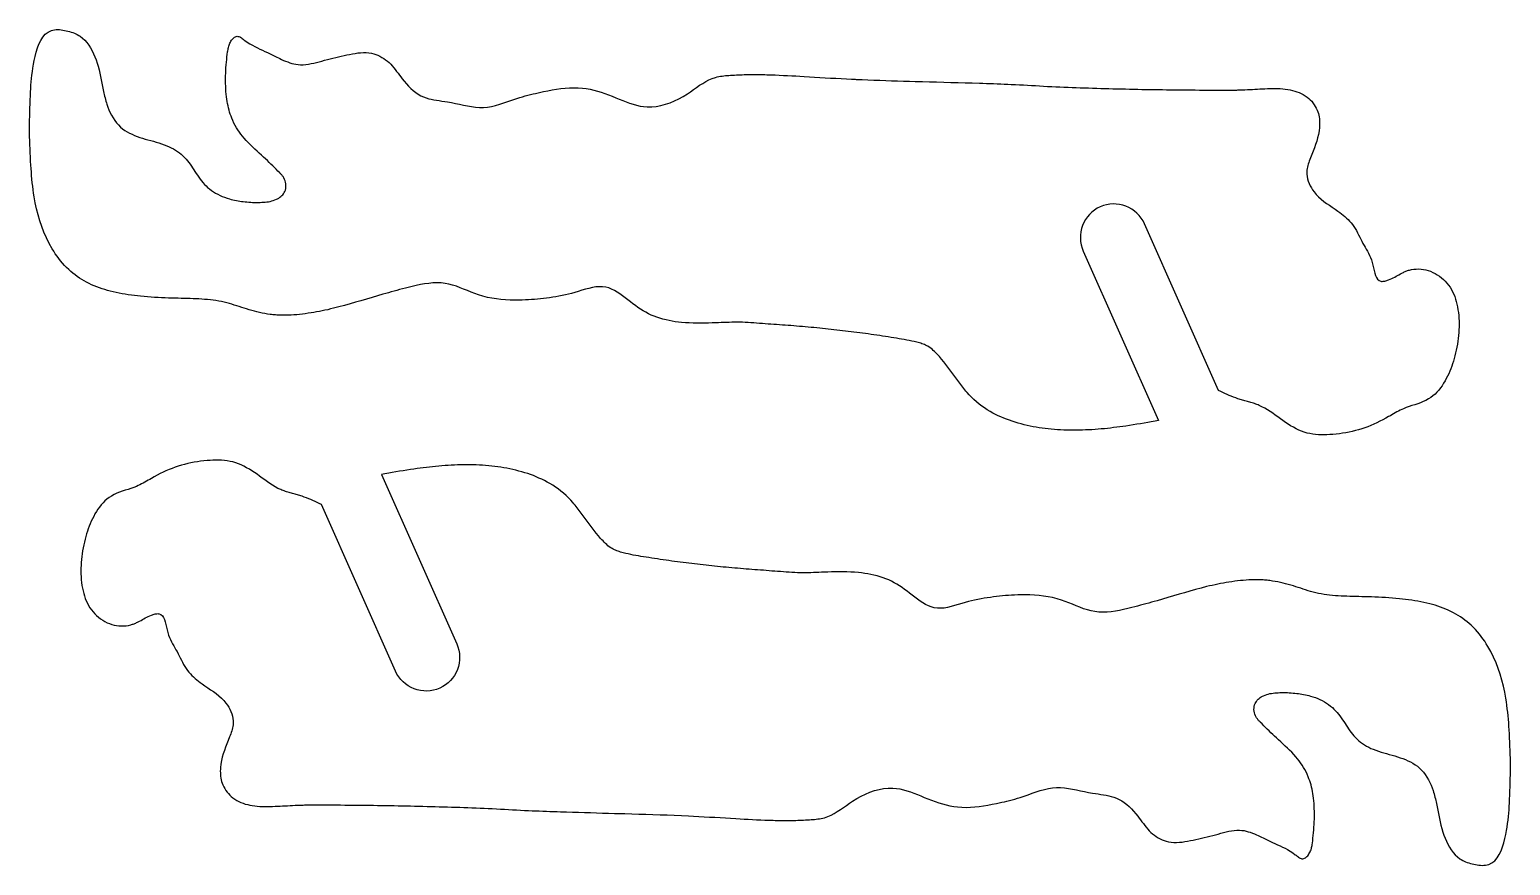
# Model space of a CAD drawing. Extents: x 0 to 940, y 0 to 559.
# Drawn here: x 782.4 to 914.9, y 390 to 464.7 of the extents above; entities that cross this region are included whole.
import ezdxf

# ---------------------------------------------------------------- set-up
doc = ezdxf.new("R2010")
doc.units = 0
doc.layers.add('CK_LEVEL_1', color=1, linetype='CONTINUOUS')

msp = doc.modelspace()

# ---------------------------------------------------------------- linework, layer by layer
at = {"layer": 'CK_LEVEL_1'}
for points in [[(856.87, 460.26), (857.4, 460.24), (857.93, 460.22), (858.46, 460.2), (858.99, 460.18), (859.52, 460.16), (860.05, 460.15), (860.58, 460.13), (861.11, 460.11), (861.64, 460.1), (862.28, 460.08), (862.91, 460.07), (863.55, 460.05), (864.19, 460.03), (864.83, 460.01), (865.46, 460), (866.1, 459.98), (866.74, 459.96), (867.38, 459.94), (867.69, 459.93), (868.01, 459.92), (868.33, 459.91), (868.65, 459.9), (868.96, 459.88), (869.28, 459.87), (869.6, 459.86), (869.92, 459.85), (870.23, 459.83), (870.6, 459.81), (870.96, 459.79), (871.32, 459.78), (871.68, 459.76), (872.04, 459.74), (872.4, 459.72), (872.76, 459.7), (873.12, 459.68), (873.48, 459.66), (873.85, 459.64), (874.21, 459.63), (874.58, 459.61), (874.94, 459.6), (875.31, 459.58), (875.67, 459.57), (876.04, 459.56), (876.4, 459.54), (876.77, 459.53), (877.13, 459.52), (877.5, 459.51), (877.87, 459.5), (878.23, 459.48), (878.6, 459.47), (878.97, 459.46), (879.33, 459.45), (879.7, 459.44), (880.07, 459.44), (880.44, 459.43), (880.8, 459.42), (881.17, 459.41), (881.54, 459.4), (881.91, 459.39), (882.28, 459.39), (882.64, 459.38), (883.01, 459.38), (883.38, 459.37), (883.75, 459.37), (884.12, 459.36), (884.48, 459.36), (884.85, 459.35), (885.22, 459.35), (885.59, 459.35), (885.96, 459.34), (886.33, 459.34), (886.69, 459.34), (887.06, 459.33), (887.43, 459.33), (887.79, 459.32), (888.16, 459.32), (888.53, 459.32), (888.89, 459.32), (889.26, 459.32), (889.63, 459.32), (890, 459.32), (890.1, 459.33), (890.2, 459.33), (890.3, 459.33), (890.41, 459.33), (890.51, 459.34), (890.61, 459.34), (890.71, 459.34), (890.82, 459.35), (890.92, 459.35), (891.14, 459.36), (891.37, 459.37), (891.59, 459.38), (891.81, 459.39), (892.03, 459.41), (892.26, 459.42), (892.48, 459.43), (892.7, 459.44), (892.92, 459.45), (893.15, 459.46), (893.38, 459.47), (893.61, 459.47), (893.83, 459.47), (894.06, 459.47), (894.29, 459.46), (894.52, 459.44), (894.74, 459.42), (894.97, 459.38), (895.18, 459.34), (895.38, 459.3), (895.59, 459.24), (895.79, 459.18), (895.98, 459.1), (896.18, 459.02), (896.36, 458.92), (896.54, 458.81), (896.71, 458.69), (896.85, 458.57), (896.98, 458.45), (897.11, 458.32), (897.22, 458.17), (897.33, 458.02), (897.43, 457.87), (897.52, 457.71), (897.59, 457.54), (897.66, 457.37), (897.71, 457.22), (897.74, 457.07), (897.78, 456.92), (897.8, 456.76), (897.81, 456.61), (897.82, 456.45), (897.82, 456.29), (897.82, 456.14), (897.81, 455.98), (897.77, 455.67), (897.72, 455.36), (897.64, 455.05), (897.56, 454.75), (897.46, 454.45), (897.35, 454.15), (897.23, 453.85), (897.12, 453.55), (897, 453.25), (896.95, 453.11), (896.9, 452.98), (896.85, 452.84), (896.81, 452.71), (896.77, 452.57), (896.73, 452.44), (896.71, 452.3), (896.69, 452.16), (896.68, 452.02), (896.68, 451.81), (896.7, 451.6), (896.74, 451.39), (896.8, 451.18), (896.88, 450.97), (896.97, 450.77), (897.08, 450.58), (897.19, 450.39), (897.32, 450.22), (897.52, 449.98), (897.73, 449.76), (897.96, 449.56), (898.2, 449.37), (898.45, 449.19), (898.7, 449.02), (898.95, 448.85), (899.21, 448.67), (899.46, 448.5), (899.62, 448.38), (899.78, 448.26), (899.94, 448.14), (900.09, 448.01), (900.24, 447.87), (900.38, 447.74), (900.51, 447.59), (900.64, 447.45), (900.76, 447.29), (900.89, 447.12), (901, 446.93), (901.11, 446.75), (901.21, 446.56), (901.31, 446.37), (901.41, 446.18), (901.51, 445.98), (901.6, 445.8), (901.7, 445.61), (901.8, 445.43), (901.9, 445.26), (902, 445.08), (902.1, 444.91), (902.2, 444.72), (902.29, 444.54), (902.38, 444.34), (902.46, 444.13), (902.53, 443.9), (902.59, 443.67), (902.64, 443.43), (902.7, 443.19), (902.76, 442.96), (902.83, 442.75), (902.91, 442.56), (903.01, 442.4), (903.14, 442.29), (903.3, 442.22), (903.36, 442.21), (903.43, 442.21), (903.51, 442.22), (903.59, 442.23), (903.66, 442.24), (903.75, 442.26), (903.83, 442.29), (903.91, 442.31), (903.98, 442.34), (904.13, 442.4), (904.27, 442.47), (904.41, 442.53), (904.54, 442.6), (904.67, 442.67), (904.79, 442.74), (904.92, 442.81), (905.05, 442.88), (905.18, 442.95), (905.25, 442.99), (905.32, 443.02), (905.39, 443.05), (905.47, 443.09), (905.54, 443.12), (905.62, 443.15), (905.69, 443.17), (905.77, 443.2), (905.85, 443.22), (906.05, 443.27), (906.26, 443.3), (906.47, 443.31), (906.68, 443.32), (906.9, 443.3), (907.11, 443.27), (907.32, 443.23), (907.53, 443.18), (907.73, 443.11), (907.94, 443.02), (908.15, 442.92), (908.35, 442.81), (908.54, 442.68), (908.73, 442.54), (908.9, 442.39), (909.06, 442.23), (909.22, 442.06), (909.36, 441.88), (909.49, 441.69), (909.61, 441.49), (909.72, 441.28), (909.82, 441.07), (909.91, 440.85), (909.98, 440.63), (910.05, 440.4), (910.11, 440.17), (910.16, 439.94), (910.2, 439.68), (910.24, 439.43), (910.27, 439.17), (910.29, 438.92), (910.3, 438.66), (910.31, 438.4), (910.3, 438.15), (910.29, 437.89), (910.28, 437.63), (910.25, 437.37), (910.23, 437.11), (910.19, 436.85), (910.15, 436.59), (910.1, 436.33), (910.05, 436.07), (909.99, 435.81), (909.93, 435.56), (909.86, 435.3), (909.79, 435.07), (909.72, 434.84), (909.64, 434.62), (909.56, 434.39), (909.47, 434.17), (909.38, 433.95), (909.27, 433.73), (909.16, 433.51), (909.05, 433.3), (908.92, 433.09), (908.78, 432.88), (908.64, 432.68), (908.48, 432.49), (908.32, 432.3), (908.15, 432.13), (907.96, 431.97), (907.77, 431.82), (907.57, 431.69), (907.34, 431.56), (907.1, 431.45), (906.85, 431.35), (906.6, 431.26), (906.34, 431.18), (906.08, 431.1), (905.83, 431.01), (905.57, 430.92), (905.32, 430.82), (905.17, 430.76), (905.02, 430.68), (904.87, 430.61), (904.73, 430.53), (904.58, 430.45), (904.44, 430.36), (904.29, 430.28), (904.15, 430.19), (904, 430.11), (903.74, 429.97), (903.48, 429.83), (903.22, 429.69), (902.95, 429.56), (902.68, 429.44), (902.41, 429.32), (902.14, 429.21), (901.86, 429.11), (901.59, 429.02), (901.31, 428.93), (901.02, 428.86), (900.74, 428.79), (900.46, 428.73), (900.17, 428.67), (899.88, 428.62), (899.59, 428.58), (899.29, 428.55), (899, 428.52), (898.74, 428.5), (898.48, 428.49), (898.23, 428.48), (897.97, 428.48), (897.71, 428.49), (897.46, 428.51), (897.21, 428.54), (896.96, 428.59), (896.71, 428.64), (896.45, 428.72), (896.2, 428.81), (895.95, 428.91), (895.71, 429.03), (895.47, 429.16), (895.23, 429.29), (895, 429.44), (894.77, 429.59), (894.54, 429.75), (894.31, 429.91), (894.08, 430.08), (893.85, 430.25), (893.62, 430.42), (893.39, 430.58), (893.15, 430.73), (892.91, 430.87), (892.66, 431), (892.41, 431.12), (892.31, 431.16), (892.21, 431.2), (892.1, 431.24), (892, 431.28), (891.89, 431.31), (891.78, 431.34), (891.68, 431.37), (891.57, 431.4), (891.46, 431.43), (891.36, 431.46), (891.25, 431.49), (891.14, 431.52), (891.03, 431.55), (890.93, 431.58), (890.82, 431.61), (890.71, 431.64), (890.61, 431.68), (890.5, 431.71), (890.31, 431.78), (890.11, 431.85), (889.92, 431.93), (889.73, 432.01), (889.54, 432.1), (889.35, 432.18), (889.16, 432.27), (888.97, 432.36), (888.78, 432.45), (882.15, 447.36, 0.414214), (878.19, 448.88, 0.414214), (876.67, 444.92), (883.41, 429.76), (883.09, 429.7), (882.76, 429.65), (882.44, 429.59), (882.12, 429.53), (881.79, 429.48), (881.47, 429.43), (881.14, 429.37), (880.82, 429.32), (880.49, 429.27), (880.22, 429.24), (879.94, 429.2), (879.67, 429.16), (879.39, 429.13), (879.11, 429.09), (878.83, 429.06), (878.56, 429.03), (878.28, 429.01), (878, 428.99), (877.72, 428.96), (877.44, 428.94), (877.16, 428.93), (876.88, 428.92), (876.6, 428.9), (876.32, 428.9), (876.04, 428.89), (875.76, 428.89), (875.48, 428.89), (875.2, 428.9), (874.92, 428.91), (874.64, 428.92), (874.37, 428.93), (874.09, 428.95), (873.81, 428.98), (873.54, 429.01), (873.26, 429.04), (872.98, 429.07), (872.71, 429.12), (872.44, 429.16), (872.18, 429.21), (871.91, 429.26), (871.64, 429.32), (871.38, 429.39), (871.11, 429.46), (870.85, 429.53), (870.58, 429.61), (870.32, 429.69), (870.07, 429.78), (869.81, 429.87), (869.56, 429.97), (869.3, 430.08), (869.06, 430.19), (868.81, 430.31), (868.57, 430.43), (868.33, 430.57), (868.08, 430.72), (867.83, 430.89), (867.58, 431.06), (867.35, 431.24), (867.12, 431.44), (866.89, 431.63), (866.68, 431.84), (866.47, 432.06), (866.27, 432.28), (866.17, 432.39), (866.08, 432.51), (865.99, 432.62), (865.9, 432.74), (865.81, 432.86), (865.72, 432.98), (865.63, 433.1), (865.54, 433.22), (865.45, 433.34), (865.28, 433.58), (865.1, 433.83), (864.92, 434.07), (864.74, 434.31), (864.56, 434.55), (864.37, 434.78), (864.18, 435.02), (863.99, 435.25), (863.79, 435.48), (863.69, 435.6), (863.58, 435.71), (863.48, 435.82), (863.37, 435.93), (863.25, 436.04), (863.14, 436.14), (863.02, 436.23), (862.89, 436.32), (862.76, 436.4), (862.66, 436.45), (862.56, 436.5), (862.45, 436.55), (862.34, 436.59), (862.23, 436.63), (862.12, 436.67), (862, 436.7), (861.89, 436.73), (861.78, 436.76), (861.55, 436.82), (861.32, 436.87), (861.09, 436.92), (860.87, 436.96), (860.64, 437.01), (860.41, 437.05), (860.18, 437.08), (859.95, 437.12), (859.72, 437.16), (859.47, 437.2), (859.21, 437.24), (858.96, 437.28), (858.71, 437.32), (858.45, 437.36), (858.2, 437.4), (857.94, 437.43), (857.69, 437.47), (857.43, 437.51), (857.18, 437.54), (856.92, 437.58), (856.67, 437.61), (856.41, 437.64), (856.15, 437.68), (855.9, 437.71), (855.64, 437.74), (855.39, 437.77), (855.13, 437.8), (854.87, 437.83), (854.62, 437.86), (854.36, 437.89), (854.1, 437.91), (853.85, 437.94), (853.59, 437.97), (853.33, 437.99), (853.08, 438.02), (852.82, 438.04), (852.56, 438.07), (852.31, 438.09), (852.05, 438.12), (851.79, 438.14), (851.54, 438.16), (851.28, 438.18), (851.02, 438.21), (850.77, 438.23), (850.51, 438.25), (850.25, 438.27), (850, 438.28), (849.74, 438.3), (849.48, 438.32), (849.23, 438.34), (848.97, 438.36), (848.72, 438.37), (848.46, 438.39), (848.2, 438.41), (847.95, 438.43), (847.7, 438.45), (847.44, 438.47), (847.19, 438.49), (846.93, 438.51), (846.68, 438.52), (846.42, 438.54), (846.17, 438.55), (845.92, 438.55), (845.68, 438.55), (845.45, 438.55), (845.21, 438.55), (844.97, 438.54), (844.74, 438.54), (844.5, 438.53), (844.27, 438.52), (844.03, 438.51), (843.8, 438.5), (843.46, 438.49), (843.12, 438.48), (842.77, 438.47), (842.43, 438.47), (842.09, 438.47), (841.75, 438.47), (841.41, 438.49), (841.07, 438.51), (840.72, 438.54), (840.44, 438.57), (840.16, 438.6), (839.88, 438.65), (839.6, 438.7), (839.33, 438.76), (839.05, 438.83), (838.78, 438.91), (838.52, 439), (838.26, 439.09), (838.01, 439.2), (837.76, 439.32), (837.52, 439.45), (837.29, 439.58), (837.05, 439.73), (836.82, 439.88), (836.59, 440.04), (836.36, 440.2), (836.14, 440.37), (835.9, 440.55), (835.67, 440.74), (835.43, 440.92), (835.19, 441.09), (834.95, 441.25), (834.71, 441.4), (834.46, 441.52), (834.21, 441.62), (833.95, 441.69), (833.65, 441.73), (833.35, 441.73), (833.05, 441.71), (832.74, 441.65), (832.43, 441.58), (832.11, 441.5), (831.8, 441.41), (831.48, 441.31), (831.17, 441.22), (830.88, 441.14), (830.6, 441.07), (830.32, 441), (830.03, 440.94), (829.75, 440.89), (829.47, 440.84), (829.19, 440.8), (828.91, 440.75), (828.63, 440.72), (828.36, 440.68), (828.09, 440.65), (827.82, 440.62), (827.55, 440.6), (827.28, 440.58), (827.01, 440.56), (826.74, 440.55), (826.47, 440.54), (826.19, 440.53), (825.78, 440.53), (825.37, 440.54), (824.96, 440.56), (824.55, 440.59), (824.15, 440.64), (823.74, 440.7), (823.34, 440.78), (822.95, 440.88), (822.55, 441), (822.22, 441.12), (821.88, 441.25), (821.55, 441.38), (821.22, 441.51), (820.9, 441.64), (820.57, 441.77), (820.23, 441.87), (819.9, 441.96), (819.56, 442.03), (819.2, 442.07), (818.83, 442.08), (818.47, 442.07), (818.1, 442.03), (817.73, 441.98), (817.36, 441.92), (816.98, 441.84), (816.62, 441.75), (816.25, 441.66), (816, 441.6), (815.74, 441.53), (815.49, 441.47), (815.24, 441.4), (814.99, 441.34), (814.74, 441.27), (814.5, 441.2), (814.25, 441.13), (814, 441.06), (813.51, 440.92), (813.02, 440.77), (812.53, 440.63), (812.03, 440.48), (811.54, 440.34), (811.05, 440.19), (810.55, 440.06), (810.06, 439.92), (809.56, 439.8), (809.31, 439.74), (809.06, 439.68), (808.81, 439.63), (808.56, 439.58), (808.31, 439.53), (808.06, 439.48), (807.81, 439.44), (807.56, 439.39), (807.31, 439.36), (807.05, 439.32), (806.8, 439.29), (806.54, 439.26), (806.29, 439.23), (806.03, 439.21), (805.77, 439.2), (805.52, 439.19), (805.26, 439.18), (805, 439.18), (804.88, 439.19), (804.75, 439.19), (804.63, 439.19), (804.51, 439.2), (804.38, 439.21), (804.26, 439.22), (804.14, 439.23), (804.01, 439.25), (803.89, 439.26), (803.66, 439.29), (803.42, 439.33), (803.19, 439.38), (802.95, 439.43), (802.72, 439.48), (802.49, 439.54), (802.26, 439.6), (802.03, 439.67), (801.8, 439.74), (801.58, 439.81), (801.36, 439.88), (801.14, 439.95), (800.92, 440.02), (800.69, 440.09), (800.47, 440.16), (800.25, 440.23), (800.03, 440.29), (799.8, 440.34), (799.55, 440.4), (799.3, 440.45), (799.05, 440.49), (798.8, 440.52), (798.55, 440.56), (798.3, 440.58), (798.04, 440.6), (797.79, 440.62), (797.53, 440.64), (797.27, 440.65), (797, 440.66), (796.73, 440.67), (796.46, 440.68), (796.19, 440.68), (795.93, 440.69), (795.66, 440.7), (795.39, 440.7), (795.12, 440.71), (794.81, 440.72), (794.5, 440.73), (794.18, 440.75), (793.87, 440.76), (793.56, 440.78), (793.25, 440.8), (792.94, 440.83), (792.63, 440.86), (792.31, 440.89), (792.04, 440.92), (791.76, 440.95), (791.48, 440.98), (791.21, 441.02), (790.93, 441.06), (790.66, 441.11), (790.38, 441.16), (790.11, 441.22), (789.84, 441.28), (789.59, 441.34), (789.35, 441.4), (789.11, 441.47), (788.87, 441.55), (788.63, 441.63), (788.39, 441.72), (788.16, 441.81), (787.92, 441.91), (787.7, 442.02), (787.48, 442.13), (787.26, 442.25), (787.05, 442.37), (786.84, 442.5), (786.64, 442.64), (786.44, 442.79), (786.25, 442.94), (786.06, 443.09), (785.88, 443.26), (785.69, 443.44), (785.5, 443.63), (785.32, 443.83), (785.15, 444.04), (784.99, 444.25), (784.83, 444.46), (784.67, 444.68), (784.53, 444.91), (784.39, 445.13), (784.12, 445.61), (783.88, 446.1), (783.65, 446.6), (783.46, 447.12), (783.28, 447.64), (783.13, 448.16), (782.99, 448.7), (782.87, 449.23), (782.78, 449.77), (782.73, 450.09), (782.68, 450.4), (782.65, 450.72), (782.61, 451.03), (782.58, 451.35), (782.55, 451.67), (782.53, 451.98), (782.51, 452.3), (782.49, 452.62), (782.47, 452.98), (782.45, 453.34), (782.43, 453.7), (782.42, 454.07), (782.4, 454.43), (782.39, 454.79), (782.38, 455.16), (782.38, 455.52), (782.38, 455.89), (782.38, 456.25), (782.38, 456.62), (782.39, 456.99), (782.39, 457.35), (782.4, 457.72), (782.42, 458.08), (782.43, 458.44), (782.45, 458.8), (782.46, 459.15), (782.48, 459.46), (782.5, 459.76), (782.52, 460.06), (782.55, 460.37), (782.58, 460.67), (782.62, 460.99), (782.66, 461.3), (782.71, 461.63), (782.78, 461.96), (782.86, 462.34), (782.96, 462.72), (783.08, 463.09), (783.21, 463.44), (783.38, 463.77), (783.56, 464.07), (783.78, 464.32), (784.03, 464.52), (784.32, 464.65), (784.45, 464.69), (784.59, 464.72), (784.74, 464.73), (784.89, 464.73), (785.04, 464.73), (785.2, 464.71), (785.35, 464.69), (785.51, 464.67), (785.66, 464.63), (785.81, 464.6), (785.96, 464.56), (786.1, 464.52), (786.24, 464.47), (786.38, 464.41), (786.51, 464.35), (786.64, 464.29), (786.77, 464.22), (786.89, 464.14), (787.11, 463.97), (787.31, 463.78), (787.5, 463.57), (787.67, 463.34), (787.83, 463.1), (787.97, 462.84), (788.1, 462.58), (788.22, 462.31), (788.32, 462.04), (788.42, 461.74), (788.51, 461.45), (788.59, 461.15), (788.66, 460.85), (788.72, 460.55), (788.79, 460.25), (788.84, 459.95), (788.9, 459.65), (788.96, 459.35), (788.99, 459.21), (789.02, 459.06), (789.06, 458.92), (789.09, 458.77), (789.13, 458.63), (789.17, 458.48), (789.21, 458.34), (789.25, 458.19), (789.3, 458.05), (789.38, 457.8), (789.48, 457.55), (789.59, 457.3), (789.71, 457.07), (789.85, 456.84), (789.99, 456.61), (790.15, 456.4), (790.32, 456.21), (790.51, 456.02), (790.69, 455.87), (790.89, 455.72), (791.1, 455.59), (791.32, 455.47), (791.54, 455.37), (791.77, 455.27), (792, 455.18), (792.24, 455.09), (792.48, 455.02), (792.72, 454.94), (792.97, 454.88), (793.21, 454.81), (793.46, 454.74), (793.7, 454.67), (793.95, 454.6), (794.19, 454.53), (794.42, 454.44), (794.66, 454.35), (794.86, 454.26), (795.05, 454.17), (795.24, 454.07), (795.42, 453.96), (795.6, 453.84), (795.78, 453.72), (795.94, 453.59), (796.1, 453.44), (796.25, 453.3), (796.38, 453.15), (796.51, 453), (796.62, 452.85), (796.74, 452.69), (796.85, 452.53), (796.95, 452.36), (797.06, 452.2), (797.17, 452.03), (797.28, 451.87), (797.39, 451.7), (797.51, 451.53), (797.63, 451.36), (797.76, 451.2), (797.89, 451.05), (798.02, 450.89), (798.17, 450.75), (798.31, 450.61), (798.47, 450.48), (798.64, 450.34), (798.83, 450.22), (799.02, 450.1), (799.22, 450), (799.42, 449.9), (799.62, 449.81), (799.83, 449.73), (800.05, 449.65), (800.26, 449.59), (800.41, 449.55), (800.57, 449.51), (800.72, 449.47), (800.88, 449.44), (801.03, 449.42), (801.19, 449.39), (801.34, 449.37), (801.5, 449.35), (801.66, 449.33), (801.82, 449.32), (801.99, 449.3), (802.16, 449.29), (802.33, 449.28), (802.49, 449.28), (802.66, 449.27), (802.83, 449.28), (803, 449.28), (803.17, 449.29), (803.31, 449.29), (803.46, 449.31), (803.61, 449.32), (803.75, 449.34), (803.9, 449.37), (804.04, 449.41), (804.18, 449.45), (804.32, 449.5), (804.46, 449.56), (804.57, 449.61), (804.67, 449.67), (804.77, 449.73), (804.86, 449.8), (804.95, 449.88), (805.03, 449.96), (805.11, 450.05), (805.17, 450.15), (805.22, 450.25), (805.27, 450.38), (805.31, 450.51), (805.32, 450.65), (805.32, 450.79), (805.31, 450.94), (805.29, 451.08), (805.25, 451.21), (805.2, 451.34), (805.13, 451.47), (805.1, 451.52), (805.06, 451.58), (805.02, 451.63), (804.98, 451.68), (804.94, 451.73), (804.89, 451.78), (804.85, 451.83), (804.8, 451.87), (804.76, 451.92), (804.6, 452.08), (804.45, 452.24), (804.29, 452.4), (804.13, 452.55), (803.97, 452.71), (803.81, 452.86), (803.65, 453.02), (803.49, 453.17), (803.32, 453.32), (803.12, 453.51), (802.93, 453.69), (802.73, 453.87), (802.53, 454.05), (802.33, 454.24), (802.14, 454.43), (801.95, 454.62), (801.76, 454.82), (801.58, 455.02), (801.43, 455.2), (801.29, 455.38), (801.15, 455.57), (801.01, 455.77), (800.89, 455.96), (800.77, 456.17), (800.66, 456.37), (800.56, 456.59), (800.47, 456.8), (800.4, 456.98), (800.33, 457.17), (800.27, 457.35), (800.22, 457.54), (800.17, 457.73), (800.13, 457.92), (800.09, 458.11), (800.06, 458.31), (800.03, 458.5), (800, 458.73), (799.97, 458.97), (799.95, 459.2), (799.94, 459.43), (799.93, 459.67), (799.92, 459.9), (799.91, 460.14), (799.91, 460.37), (799.92, 460.61), (799.93, 460.85), (799.94, 461.09), (799.95, 461.33), (799.97, 461.57), (799.99, 461.81), (800.02, 462.05), (800.04, 462.29), (800.07, 462.52), (800.1, 462.76), (800.12, 462.85), (800.13, 462.95), (800.15, 463.05), (800.17, 463.14), (800.19, 463.24), (800.22, 463.34), (800.25, 463.43), (800.3, 463.53), (800.34, 463.62), (800.39, 463.7), (800.45, 463.79), (800.51, 463.86), (800.58, 463.93), (800.65, 464), (800.72, 464.05), (800.79, 464.09), (800.87, 464.12), (800.95, 464.14), (801.02, 464.13), (801.1, 464.12), (801.18, 464.09), (801.25, 464.05), (801.33, 464), (801.4, 463.95), (801.48, 463.89), (801.56, 463.83), (801.63, 463.77), (801.86, 463.61), (802.09, 463.46), (802.31, 463.33), (802.54, 463.21), (802.77, 463.1), (802.99, 462.99), (803.22, 462.89), (803.44, 462.79), (803.67, 462.68), (803.79, 462.62), (803.91, 462.57), (804.03, 462.51), (804.15, 462.45), (804.27, 462.39), (804.39, 462.33), (804.51, 462.27), (804.64, 462.21), (804.76, 462.15), (804.93, 462.06), (805.11, 461.98), (805.29, 461.91), (805.47, 461.84), (805.65, 461.77), (805.84, 461.71), (806.02, 461.67), (806.21, 461.63), (806.4, 461.6), (806.63, 461.59), (806.87, 461.59), (807.1, 461.61), (807.34, 461.65), (807.58, 461.69), (807.82, 461.74), (808.05, 461.8), (808.29, 461.86), (808.53, 461.92), (808.78, 461.99), (809.02, 462.05), (809.27, 462.12), (809.52, 462.18), (809.77, 462.24), (810.02, 462.3), (810.26, 462.36), (810.52, 462.41), (810.77, 462.47), (811.01, 462.52), (811.26, 462.57), (811.51, 462.61), (811.75, 462.65), (812, 462.67), (812.25, 462.68), (812.5, 462.68), (812.74, 462.66), (812.98, 462.62), (813.17, 462.57), (813.36, 462.51), (813.54, 462.44), (813.72, 462.35), (813.9, 462.25), (814.07, 462.15), (814.23, 462.04), (814.39, 461.91), (814.54, 461.78), (814.69, 461.64), (814.83, 461.49), (814.97, 461.33), (815.1, 461.17), (815.22, 461), (815.35, 460.83), (815.47, 460.67), (815.6, 460.5), (815.73, 460.33), (815.91, 460.11), (816.1, 459.89), (816.29, 459.68), (816.5, 459.48), (816.71, 459.29), (816.93, 459.12), (817.16, 458.96), (817.4, 458.82), (817.64, 458.71), (817.86, 458.62), (818.09, 458.55), (818.32, 458.5), (818.56, 458.45), (818.8, 458.41), (819.04, 458.38), (819.28, 458.34), (819.52, 458.31), (819.77, 458.27), (820.13, 458.21), (820.49, 458.13), (820.85, 458.06), (821.21, 457.98), (821.57, 457.91), (821.93, 457.85), (822.28, 457.8), (822.64, 457.78), (822.99, 457.78), (823.35, 457.81), (823.72, 457.87), (824.08, 457.95), (824.45, 458.05), (824.81, 458.17), (825.17, 458.29), (825.53, 458.41), (825.9, 458.54), (826.26, 458.66), (826.49, 458.73), (826.73, 458.8), (826.96, 458.86), (827.19, 458.92), (827.43, 458.98), (827.66, 459.03), (827.9, 459.09), (828.14, 459.14), (828.37, 459.19), (828.76, 459.27), (829.14, 459.34), (829.53, 459.4), (829.92, 459.46), (830.31, 459.5), (830.7, 459.53), (831.09, 459.54), (831.47, 459.54), (831.86, 459.51), (832.19, 459.46), (832.53, 459.4), (832.86, 459.32), (833.19, 459.23), (833.52, 459.13), (833.85, 459.02), (834.18, 458.9), (834.5, 458.77), (834.83, 458.64), (835.14, 458.52), (835.45, 458.4), (835.76, 458.28), (836.07, 458.16), (836.38, 458.06), (836.7, 457.97), (837.01, 457.9), (837.32, 457.85), (837.64, 457.82), (838.05, 457.82), (838.46, 457.86), (838.88, 457.94), (839.29, 458.05), (839.69, 458.19), (840.09, 458.36), (840.49, 458.55), (840.87, 458.76), (841.24, 458.99), (841.52, 459.18), (841.8, 459.37), (842.07, 459.56), (842.34, 459.75), (842.61, 459.92), (842.89, 460.09), (843.17, 460.24), (843.46, 460.36), (843.76, 460.46), (843.91, 460.5), (844.05, 460.53), (844.2, 460.56), (844.35, 460.58), (844.5, 460.6), (844.65, 460.62), (844.8, 460.63), (844.95, 460.64), (845.11, 460.65), (845.28, 460.66), (845.46, 460.67), (845.63, 460.68), (845.8, 460.69), (845.98, 460.7), (846.15, 460.7), (846.32, 460.71), (846.5, 460.71), (846.67, 460.72), (846.86, 460.72), (847.04, 460.72), (847.23, 460.72), (847.42, 460.72), (847.6, 460.72), (847.79, 460.72), (847.98, 460.71), (848.17, 460.71), (848.35, 460.7), (848.72, 460.69), (849.09, 460.68), (849.46, 460.66), (849.84, 460.64), (850.21, 460.63), (850.58, 460.61), (850.94, 460.59), (851.31, 460.56), (851.68, 460.54), (852.16, 460.52), (852.63, 460.49), (853.1, 460.46), (853.58, 460.43), (854.05, 460.4), (854.52, 460.38), (854.99, 460.35), (855.47, 460.33), (855.94, 460.3), (856.04, 460.3), (856.15, 460.29), (856.25, 460.29), (856.36, 460.28), (856.46, 460.28), (856.56, 460.27), (856.67, 460.27), (856.77, 460.26), (856.87, 460.26)], [(815.12, 407.34), (808.49, 422.24), (808.3, 422.33), (808.11, 422.43), (807.92, 422.51), (807.73, 422.6), (807.54, 422.69), (807.35, 422.77), (807.16, 422.85), (806.96, 422.92), (806.77, 422.99), (806.66, 423.02), (806.56, 423.05), (806.45, 423.09), (806.34, 423.12), (806.24, 423.15), (806.13, 423.18), (806.02, 423.21), (805.91, 423.23), (805.81, 423.26), (805.7, 423.29), (805.59, 423.32), (805.48, 423.36), (805.38, 423.39), (805.27, 423.42), (805.17, 423.46), (805.06, 423.49), (804.96, 423.53), (804.86, 423.58), (804.6, 423.69), (804.36, 423.82), (804.12, 423.97), (803.88, 424.12), (803.65, 424.28), (803.42, 424.45), (803.19, 424.62), (802.96, 424.79), (802.73, 424.95), (802.5, 425.11), (802.27, 425.26), (802.04, 425.41), (801.8, 425.54), (801.56, 425.67), (801.32, 425.79), (801.07, 425.89), (800.82, 425.98), (800.56, 426.06), (800.31, 426.11), (800.06, 426.16), (799.81, 426.19), (799.56, 426.21), (799.3, 426.22), (799.04, 426.22), (798.78, 426.21), (798.53, 426.2), (798.27, 426.18), (797.97, 426.15), (797.68, 426.12), (797.39, 426.07), (797.1, 426.03), (796.81, 425.97), (796.53, 425.91), (796.24, 425.84), (795.96, 425.76), (795.68, 425.68), (795.41, 425.59), (795.13, 425.48), (794.86, 425.37), (794.58, 425.26), (794.32, 425.14), (794.05, 425.01), (793.79, 424.87), (793.53, 424.73), (793.27, 424.59), (793.12, 424.5), (792.98, 424.42), (792.83, 424.34), (792.69, 424.25), (792.54, 424.17), (792.4, 424.09), (792.25, 424.01), (792.1, 423.94), (791.95, 423.87), (791.7, 423.77), (791.44, 423.68), (791.19, 423.6), (790.93, 423.52), (790.67, 423.44), (790.42, 423.35), (790.17, 423.25), (789.93, 423.14), (789.7, 423.01), (789.5, 422.88), (789.3, 422.73), (789.12, 422.57), (788.95, 422.4), (788.79, 422.21), (788.63, 422.02), (788.49, 421.82), (788.35, 421.61), (788.22, 421.4), (788.11, 421.18), (788, 420.97), (787.89, 420.75), (787.8, 420.53), (787.71, 420.31), (787.63, 420.08), (787.55, 419.85), (787.48, 419.62), (787.41, 419.39), (787.34, 419.14), (787.28, 418.88), (787.22, 418.63), (787.17, 418.37), (787.12, 418.11), (787.08, 417.85), (787.04, 417.59), (787.01, 417.33), (786.99, 417.07), (786.98, 416.81), (786.97, 416.55), (786.96, 416.29), (786.97, 416.04), (786.98, 415.78), (787, 415.52), (787.03, 415.27), (787.06, 415.01), (787.11, 414.76), (787.16, 414.53), (787.22, 414.3), (787.29, 414.07), (787.36, 413.85), (787.45, 413.63), (787.55, 413.42), (787.66, 413.21), (787.78, 413.01), (787.91, 412.82), (788.05, 412.64), (788.21, 412.47), (788.37, 412.31), (788.54, 412.16), (788.73, 412.02), (788.92, 411.89), (789.12, 411.78), (789.33, 411.67), (789.54, 411.59), (789.74, 411.52), (789.95, 411.46), (790.16, 411.42), (790.37, 411.4), (790.58, 411.38), (790.8, 411.38), (791.01, 411.4), (791.22, 411.43), (791.42, 411.48), (791.5, 411.5), (791.58, 411.53), (791.65, 411.55), (791.73, 411.58), (791.8, 411.61), (791.87, 411.64), (791.95, 411.68), (792.02, 411.71), (792.09, 411.75), (792.22, 411.81), (792.35, 411.88), (792.48, 411.95), (792.6, 412.03), (792.73, 412.1), (792.86, 412.17), (793, 412.23), (793.14, 412.3), (793.29, 412.36), (793.36, 412.38), (793.44, 412.41), (793.52, 412.43), (793.6, 412.46), (793.68, 412.47), (793.76, 412.48), (793.84, 412.49), (793.91, 412.48), (793.97, 412.47), (794.13, 412.41), (794.26, 412.3), (794.36, 412.14), (794.44, 411.95), (794.51, 411.74), (794.57, 411.51), (794.63, 411.27), (794.68, 411.03), (794.74, 410.79), (794.81, 410.57), (794.89, 410.36), (794.98, 410.16), (795.07, 409.97), (795.17, 409.79), (795.27, 409.61), (795.37, 409.44), (795.47, 409.26), (795.57, 409.09), (795.67, 408.9), (795.76, 408.71), (795.86, 408.52), (795.96, 408.33), (796.06, 408.14), (796.16, 407.95), (796.27, 407.76), (796.38, 407.58), (796.51, 407.41), (796.63, 407.25), (796.76, 407.1), (796.89, 406.96), (797.03, 406.82), (797.18, 406.69), (797.33, 406.56), (797.49, 406.44), (797.65, 406.32), (797.81, 406.2), (798.06, 406.03), (798.32, 405.85), (798.57, 405.68), (798.82, 405.51), (799.07, 405.33), (799.31, 405.14), (799.54, 404.93), (799.75, 404.72), (799.95, 404.48), (800.08, 404.3), (800.19, 404.12), (800.3, 403.93), (800.39, 403.73), (800.47, 403.52), (800.53, 403.31), (800.57, 403.1), (800.59, 402.89), (800.59, 402.68), (800.58, 402.54), (800.56, 402.4), (800.54, 402.26), (800.5, 402.13), (800.46, 401.99), (800.42, 401.85), (800.37, 401.72), (800.32, 401.58), (800.27, 401.45), (800.15, 401.15), (800.03, 400.85), (799.92, 400.55), (799.81, 400.25), (799.71, 399.95), (799.62, 399.64), (799.55, 399.34), (799.49, 399.03), (799.46, 398.71), (799.45, 398.56), (799.44, 398.4), (799.45, 398.25), (799.46, 398.09), (799.47, 397.94), (799.49, 397.78), (799.52, 397.63), (799.56, 397.48), (799.61, 397.33), (799.68, 397.16), (799.75, 396.99), (799.84, 396.83), (799.94, 396.67), (800.05, 396.52), (800.16, 396.38), (800.29, 396.25), (800.42, 396.12), (800.56, 396.01), (800.73, 395.89), (800.91, 395.78), (801.09, 395.68), (801.29, 395.59), (801.48, 395.52), (801.68, 395.45), (801.89, 395.4), (802.09, 395.35), (802.3, 395.32), (802.53, 395.28), (802.75, 395.26), (802.98, 395.24), (803.21, 395.23), (803.43, 395.23), (803.66, 395.23), (803.89, 395.23), (804.12, 395.24), (804.34, 395.25), (804.57, 395.26), (804.79, 395.27), (805.01, 395.28), (805.24, 395.29), (805.46, 395.3), (805.68, 395.32), (805.9, 395.33), (806.13, 395.34), (806.35, 395.35), (806.45, 395.35), (806.55, 395.36), (806.66, 395.36), (806.76, 395.36), (806.86, 395.36), (806.97, 395.37), (807.07, 395.37), (807.17, 395.37), (807.27, 395.37), (807.64, 395.38), (808.01, 395.38), (808.37, 395.38), (808.74, 395.38), (809.11, 395.38), (809.48, 395.38), (809.84, 395.37), (810.21, 395.37), (810.58, 395.36), (810.94, 395.36), (811.31, 395.35), (811.68, 395.35), (812.05, 395.35), (812.42, 395.34), (812.78, 395.34), (813.15, 395.34), (813.52, 395.33), (813.89, 395.33), (814.26, 395.32), (814.63, 395.32), (814.99, 395.31), (815.36, 395.3), (815.73, 395.3), (816.1, 395.29), (816.47, 395.28), (816.83, 395.27), (817.2, 395.26), (817.57, 395.25), (817.94, 395.24), (818.3, 395.23), (818.67, 395.22), (819.04, 395.21), (819.4, 395.2), (819.77, 395.19), (820.14, 395.18), (820.5, 395.17), (820.87, 395.16), (821.23, 395.14), (821.6, 395.13), (821.96, 395.12), (822.33, 395.1), (822.69, 395.09), (823.06, 395.07), (823.42, 395.05), (823.78, 395.04), (824.15, 395.02), (824.51, 395), (824.87, 394.98), (825.23, 394.96), (825.59, 394.94), (825.95, 394.92), (826.31, 394.9), (826.67, 394.88), (827.03, 394.87), (827.35, 394.85), (827.67, 394.84), (827.99, 394.83), (828.3, 394.81), (828.62, 394.8), (828.94, 394.79), (829.26, 394.78), (829.58, 394.77), (829.89, 394.76), (830.43, 394.74), (830.97, 394.73), (831.5, 394.71), (832.04, 394.7), (832.57, 394.68), (833.11, 394.67), (833.65, 394.65), (834.18, 394.64), (834.72, 394.62), (834.82, 394.62), (834.92, 394.62), (835.02, 394.61), (835.12, 394.61), (835.23, 394.61), (835.33, 394.61), (835.43, 394.6), (835.53, 394.6), (835.63, 394.6), (836.26, 394.58), (836.9, 394.56), (837.53, 394.54), (838.16, 394.52), (838.8, 394.5), (839.43, 394.48), (840.06, 394.45), (840.7, 394.42), (841.33, 394.4), (841.8, 394.37), (842.27, 394.35), (842.75, 394.32), (843.22, 394.29), (843.69, 394.27), (844.17, 394.24), (844.64, 394.21), (845.11, 394.18), (845.58, 394.15), (845.95, 394.13), (846.32, 394.11), (846.69, 394.09), (847.06, 394.07), (847.43, 394.05), (847.8, 394.04), (848.17, 394.02), (848.55, 394.01), (848.92, 394), (849.1, 393.99), (849.29, 393.99), (849.48, 393.98), (849.66, 393.98), (849.85, 393.98), (850.04, 393.98), (850.23, 393.98), (850.41, 393.98), (850.6, 393.98), (850.77, 393.98), (850.95, 393.99), (851.12, 394), (851.29, 394), (851.47, 394.01), (851.64, 394.02), (851.81, 394.03), (851.99, 394.04), (852.16, 394.05), (852.31, 394.06), (852.47, 394.07), (852.62, 394.08), (852.77, 394.1), (852.92, 394.12), (853.07, 394.14), (853.22, 394.16), (853.36, 394.2), (853.51, 394.23), (853.81, 394.34), (854.1, 394.46), (854.38, 394.61), (854.65, 394.77), (854.93, 394.95), (855.2, 395.14), (855.47, 395.33), (855.75, 395.52), (856.02, 395.71), (856.4, 395.94), (856.78, 396.15), (857.18, 396.34), (857.58, 396.51), (857.98, 396.65), (858.39, 396.76), (858.8, 396.84), (859.22, 396.88), (859.63, 396.88), (859.95, 396.85), (860.26, 396.8), (860.57, 396.72), (860.89, 396.64), (861.2, 396.53), (861.51, 396.42), (861.82, 396.3), (862.13, 396.18), (862.44, 396.05), (862.76, 395.92), (863.09, 395.8), (863.42, 395.68), (863.75, 395.57), (864.08, 395.47), (864.41, 395.37), (864.74, 395.3), (865.08, 395.24), (865.41, 395.19), (865.8, 395.16), (866.18, 395.15), (866.57, 395.17), (866.96, 395.2), (867.35, 395.24), (867.74, 395.29), (868.12, 395.36), (868.51, 395.43), (868.9, 395.51), (869.13, 395.56), (869.37, 395.61), (869.61, 395.66), (869.84, 395.72), (870.08, 395.78), (870.31, 395.84), (870.54, 395.9), (870.78, 395.97), (871.01, 396.04), (871.37, 396.16), (871.74, 396.28), (872.1, 396.41), (872.46, 396.53), (872.82, 396.65), (873.19, 396.75), (873.55, 396.83), (873.91, 396.89), (874.28, 396.92), (874.63, 396.92), (874.99, 396.9), (875.34, 396.85), (875.7, 396.79), (876.06, 396.72), (876.42, 396.64), (876.78, 396.56), (877.14, 396.49), (877.5, 396.42), (877.75, 396.39), (877.99, 396.35), (878.23, 396.32), (878.47, 396.29), (878.71, 396.25), (878.95, 396.2), (879.18, 396.14), (879.41, 396.08), (879.63, 395.99), (879.87, 395.87), (880.11, 395.74), (880.34, 395.58), (880.56, 395.41), (880.77, 395.22), (880.98, 395.02), (881.17, 394.81), (881.36, 394.59), (881.54, 394.37), (881.67, 394.2), (881.79, 394.03), (881.92, 393.86), (882.05, 393.7), (882.17, 393.53), (882.3, 393.37), (882.44, 393.21), (882.58, 393.06), (882.73, 392.92), (882.88, 392.79), (883.04, 392.66), (883.2, 392.55), (883.37, 392.44), (883.54, 392.35), (883.73, 392.26), (883.91, 392.19), (884.1, 392.13), (884.29, 392.08), (884.53, 392.04), (884.77, 392.02), (885.02, 392.02), (885.27, 392.03), (885.51, 392.05), (885.76, 392.09), (886.01, 392.13), (886.26, 392.18), (886.5, 392.23), (886.75, 392.29), (887, 392.34), (887.25, 392.4), (887.5, 392.46), (887.75, 392.52), (888, 392.58), (888.25, 392.64), (888.49, 392.71), (888.74, 392.77), (888.98, 392.84), (889.22, 392.9), (889.45, 392.96), (889.69, 393.01), (889.93, 393.05), (890.17, 393.08), (890.4, 393.1), (890.64, 393.11), (890.87, 393.09), (891.06, 393.07), (891.25, 393.03), (891.43, 392.98), (891.61, 392.93), (891.8, 392.86), (891.98, 392.79), (892.16, 392.71), (892.33, 392.63), (892.51, 392.55), (892.63, 392.49), (892.76, 392.43), (892.88, 392.37), (893, 392.31), (893.12, 392.25), (893.24, 392.19), (893.36, 392.13), (893.48, 392.07), (893.6, 392.02), (893.82, 391.91), (894.05, 391.81), (894.28, 391.71), (894.5, 391.6), (894.73, 391.49), (894.96, 391.37), (895.18, 391.24), (895.41, 391.09), (895.64, 390.92), (895.71, 390.87), (895.79, 390.81), (895.86, 390.75), (895.94, 390.7), (896.02, 390.65), (896.09, 390.61), (896.17, 390.58), (896.24, 390.56), (896.32, 390.56), (896.4, 390.57), (896.47, 390.6), (896.55, 390.65), (896.62, 390.7), (896.69, 390.76), (896.76, 390.83), (896.82, 390.91), (896.87, 390.99), (896.92, 391.08), (896.97, 391.17), (897.01, 391.27), (897.05, 391.36), (897.08, 391.46), (897.1, 391.55), (897.12, 391.65), (897.14, 391.75), (897.15, 391.84), (897.17, 391.94), (897.2, 392.18), (897.22, 392.41), (897.25, 392.65), (897.27, 392.89), (897.3, 393.13), (897.31, 393.37), (897.33, 393.61), (897.34, 393.85), (897.35, 394.09), (897.35, 394.33), (897.36, 394.56), (897.35, 394.8), (897.34, 395.03), (897.33, 395.27), (897.32, 395.5), (897.3, 395.73), (897.27, 395.97), (897.24, 396.2), (897.21, 396.39), (897.18, 396.58), (897.14, 396.78), (897.1, 396.97), (897.05, 397.16), (897, 397.35), (896.94, 397.53), (896.87, 397.72), (896.8, 397.9), (896.71, 398.11), (896.61, 398.32), (896.5, 398.53), (896.38, 398.73), (896.25, 398.93), (896.12, 399.13), (895.98, 399.32), (895.84, 399.5), (895.69, 399.68), (895.51, 399.88), (895.32, 400.08), (895.13, 400.27), (894.94, 400.46), (894.74, 400.64), (894.54, 400.83), (894.34, 401.01), (894.14, 401.19), (893.95, 401.37), (893.78, 401.53), (893.62, 401.68), (893.46, 401.83), (893.3, 401.99), (893.14, 402.15), (892.98, 402.3), (892.82, 402.46), (892.67, 402.62), (892.51, 402.78), (892.46, 402.83), (892.42, 402.87), (892.37, 402.92), (892.33, 402.97), (892.29, 403.02), (892.25, 403.07), (892.21, 403.12), (892.17, 403.17), (892.14, 403.23), (892.07, 403.35), (892.02, 403.48), (891.98, 403.62), (891.96, 403.76), (891.94, 403.9), (891.95, 404.05), (891.96, 404.19), (892, 404.32), (892.04, 404.45), (892.1, 404.55), (892.16, 404.64), (892.23, 404.73), (892.32, 404.82), (892.4, 404.89), (892.5, 404.97), (892.6, 405.03), (892.7, 405.09), (892.81, 405.14), (892.95, 405.2), (893.09, 405.25), (893.23, 405.29), (893.37, 405.33), (893.52, 405.35), (893.66, 405.37), (893.81, 405.39), (893.96, 405.4), (894.1, 405.41), (894.27, 405.42), (894.44, 405.42), (894.61, 405.42), (894.78, 405.42), (894.94, 405.42), (895.11, 405.41), (895.28, 405.4), (895.45, 405.38), (895.61, 405.37), (895.77, 405.35), (895.93, 405.33), (896.08, 405.31), (896.24, 405.28), (896.39, 405.25), (896.55, 405.22), (896.7, 405.19), (896.85, 405.15), (897.01, 405.11), (897.22, 405.04), (897.44, 404.97), (897.65, 404.89), (897.85, 404.8), (898.05, 404.7), (898.25, 404.6), (898.44, 404.48), (898.63, 404.35), (898.8, 404.22), (898.96, 404.09), (899.1, 403.95), (899.25, 403.8), (899.38, 403.65), (899.51, 403.5), (899.64, 403.33), (899.76, 403.17), (899.88, 403), (899.99, 402.83), (900.1, 402.67), (900.21, 402.5), (900.32, 402.34), (900.42, 402.17), (900.53, 402.01), (900.65, 401.85), (900.76, 401.7), (900.89, 401.55), (901.02, 401.4), (901.17, 401.25), (901.33, 401.11), (901.49, 400.98), (901.67, 400.86), (901.85, 400.74), (902.03, 400.63), (902.22, 400.53), (902.41, 400.43), (902.61, 400.35), (902.85, 400.26), (903.08, 400.17), (903.32, 400.1), (903.57, 400.02), (903.81, 399.96), (904.05, 399.89), (904.3, 399.82), (904.55, 399.75), (904.79, 399.68), (905.03, 399.6), (905.27, 399.52), (905.5, 399.43), (905.73, 399.33), (905.95, 399.22), (906.17, 399.1), (906.38, 398.97), (906.58, 398.83), (906.76, 398.67), (906.95, 398.49), (907.12, 398.29), (907.28, 398.08), (907.42, 397.86), (907.56, 397.63), (907.68, 397.39), (907.79, 397.15), (907.88, 396.9), (907.97, 396.65), (908.02, 396.5), (908.06, 396.36), (908.1, 396.22), (908.14, 396.07), (908.18, 395.93), (908.21, 395.78), (908.25, 395.64), (908.28, 395.49), (908.31, 395.35), (908.37, 395.05), (908.43, 394.75), (908.48, 394.45), (908.55, 394.15), (908.61, 393.85), (908.68, 393.55), (908.76, 393.25), (908.85, 392.95), (908.95, 392.66), (909.05, 392.39), (909.17, 392.12), (909.3, 391.85), (909.44, 391.6), (909.6, 391.36), (909.77, 391.13), (909.96, 390.92), (910.16, 390.73), (910.38, 390.56), (910.5, 390.48), (910.63, 390.41), (910.76, 390.35), (910.89, 390.29), (911.03, 390.23), (911.17, 390.18), (911.31, 390.14), (911.46, 390.1), (911.61, 390.06), (911.76, 390.03), (911.92, 390), (912.07, 389.98), (912.23, 389.97), (912.38, 389.96), (912.53, 389.97), (912.68, 389.98), (912.82, 390.01), (912.95, 390.04), (913.24, 390.18), (913.49, 390.38), (913.71, 390.63), (913.89, 390.93), (914.06, 391.26), (914.19, 391.61), (914.31, 391.98), (914.41, 392.36), (914.49, 392.74), (914.55, 393.07), (914.61, 393.39), (914.65, 393.71), (914.69, 394.02), (914.72, 394.33), (914.75, 394.64), (914.77, 394.94), (914.79, 395.24), (914.8, 395.55), (914.82, 395.9), (914.84, 396.26), (914.85, 396.62), (914.86, 396.98), (914.88, 397.35), (914.88, 397.71), (914.89, 398.08), (914.89, 398.44), (914.89, 398.81), (914.89, 399.18), (914.89, 399.54), (914.88, 399.91), (914.87, 400.27), (914.85, 400.63), (914.84, 400.99), (914.82, 401.36), (914.8, 401.72), (914.78, 402.08), (914.76, 402.4), (914.74, 402.72), (914.72, 403.03), (914.69, 403.35), (914.66, 403.66), (914.62, 403.98), (914.59, 404.3), (914.54, 404.61), (914.49, 404.93), (914.4, 405.47), (914.28, 406), (914.14, 406.54), (913.99, 407.06), (913.81, 407.58), (913.61, 408.09), (913.39, 408.6), (913.15, 409.09), (912.88, 409.56), (912.74, 409.79), (912.6, 410.02), (912.44, 410.24), (912.28, 410.45), (912.12, 410.66), (911.95, 410.87), (911.77, 411.06), (911.58, 411.26), (911.39, 411.44), (911.21, 411.61), (911.02, 411.76), (910.83, 411.91), (910.63, 412.06), (910.42, 412.19), (910.22, 412.33), (910.01, 412.45), (909.79, 412.57), (909.57, 412.68), (909.34, 412.79), (909.11, 412.89), (908.88, 412.98), (908.64, 413.07), (908.4, 413.15), (908.16, 413.23), (907.92, 413.3), (907.68, 413.36), (907.43, 413.42), (907.16, 413.48), (906.89, 413.54), (906.61, 413.59), (906.34, 413.64), (906.06, 413.68), (905.79, 413.72), (905.51, 413.75), (905.23, 413.78), (904.96, 413.81), (904.64, 413.84), (904.33, 413.87), (904.02, 413.89), (903.71, 413.92), (903.4, 413.94), (903.08, 413.95), (902.77, 413.97), (902.46, 413.98), (902.15, 413.99), (901.88, 414), (901.61, 414), (901.34, 414.01), (901.08, 414.01), (900.81, 414.02), (900.54, 414.03), (900.27, 414.04), (900, 414.05), (899.74, 414.06), (899.48, 414.08), (899.23, 414.09), (898.97, 414.12), (898.72, 414.14), (898.47, 414.17), (898.22, 414.21), (897.97, 414.25), (897.72, 414.3), (897.47, 414.36), (897.24, 414.41), (897.02, 414.47), (896.8, 414.54), (896.57, 414.61), (896.35, 414.68), (896.13, 414.75), (895.91, 414.82), (895.69, 414.89), (895.47, 414.96), (895.24, 415.03), (895.01, 415.09), (894.78, 415.16), (894.55, 415.22), (894.31, 415.27), (894.08, 415.32), (893.85, 415.36), (893.61, 415.4), (893.38, 415.44), (893.26, 415.45), (893.13, 415.47), (893.01, 415.48), (892.89, 415.49), (892.76, 415.5), (892.64, 415.5), (892.52, 415.51), (892.39, 415.51), (892.27, 415.52), (892.01, 415.52), (891.75, 415.51), (891.5, 415.5), (891.24, 415.48), (890.98, 415.46), (890.73, 415.44), (890.47, 415.41), (890.22, 415.38), (889.96, 415.34), (889.71, 415.3), (889.46, 415.26), (889.21, 415.22), (888.96, 415.17), (888.71, 415.12), (888.46, 415.07), (888.21, 415.01), (887.96, 414.96), (887.71, 414.9), (887.21, 414.77), (886.72, 414.64), (886.22, 414.5), (885.73, 414.36), (885.24, 414.22), (884.74, 414.07), (884.25, 413.92), (883.76, 413.78), (883.27, 413.64), (883.02, 413.57), (882.77, 413.5), (882.53, 413.43), (882.28, 413.36), (882.03, 413.3), (881.78, 413.23), (881.53, 413.16), (881.27, 413.1), (881.02, 413.04), (880.65, 412.95), (880.28, 412.86), (879.91, 412.78), (879.54, 412.72), (879.17, 412.66), (878.8, 412.63), (878.43, 412.62), (878.07, 412.63), (877.71, 412.67), (877.37, 412.73), (877.04, 412.82), (876.7, 412.93), (876.37, 413.05), (876.04, 413.18), (875.71, 413.32), (875.38, 413.45), (875.05, 413.58), (874.72, 413.7), (874.32, 413.82), (873.93, 413.92), (873.53, 414), (873.12, 414.06), (872.72, 414.11), (872.31, 414.14), (871.9, 414.16), (871.49, 414.17), (871.08, 414.17), (870.8, 414.16), (870.53, 414.15), (870.26, 414.14), (869.99, 414.12), (869.72, 414.1), (869.45, 414.07), (869.18, 414.05), (868.91, 414.02), (868.64, 413.98), (868.36, 413.94), (868.08, 413.9), (867.8, 413.86), (867.52, 413.81), (867.24, 413.75), (866.95, 413.69), (866.67, 413.63), (866.39, 413.56), (866.1, 413.48), (865.79, 413.39), (865.47, 413.29), (865.16, 413.2), (864.84, 413.11), (864.53, 413.04), (864.22, 412.99), (863.92, 412.97), (863.62, 412.97), (863.32, 413.01), (863.06, 413.08), (862.81, 413.18), (862.56, 413.3), (862.32, 413.45), (862.08, 413.61), (861.84, 413.78), (861.6, 413.96), (861.37, 414.14), (861.13, 414.33), (860.9, 414.5), (860.68, 414.66), (860.45, 414.82), (860.22, 414.97), (859.98, 415.12), (859.75, 415.25), (859.5, 415.38), (859.26, 415.5), (859.01, 415.6), (858.75, 415.7), (858.49, 415.79), (858.22, 415.87), (857.94, 415.94), (857.67, 416), (857.39, 416.05), (857.11, 416.09), (856.83, 416.13), (856.55, 416.16), (856.2, 416.19), (855.86, 416.21), (855.52, 416.22), (855.18, 416.23), (854.84, 416.23), (854.49, 416.23), (854.15, 416.22), (853.81, 416.21), (853.47, 416.2), (853.23, 416.19), (853, 416.18), (852.76, 416.17), (852.53, 416.16), (852.29, 416.15), (852.06, 416.15), (851.82, 416.15), (851.59, 416.14), (851.35, 416.15), (851.1, 416.15), (850.85, 416.16), (850.59, 416.18), (850.34, 416.19), (850.08, 416.21), (849.83, 416.23), (849.57, 416.25), (849.32, 416.27), (849.06, 416.29), (848.81, 416.3), (848.55, 416.32), (848.3, 416.34), (848.04, 416.36), (847.78, 416.38), (847.53, 416.4), (847.27, 416.41), (847.02, 416.43), (846.76, 416.45), (846.5, 416.47), (846.25, 416.49), (845.99, 416.51), (845.73, 416.54), (845.48, 416.56), (845.22, 416.58), (844.96, 416.61), (844.71, 416.63), (844.45, 416.65), (844.19, 416.68), (843.94, 416.7), (843.68, 416.73), (843.42, 416.76), (843.17, 416.78), (842.91, 416.81), (842.65, 416.84), (842.4, 416.87), (842.14, 416.9), (841.88, 416.93), (841.63, 416.96), (841.37, 416.99), (841.12, 417.02), (840.86, 417.05), (840.6, 417.09), (840.35, 417.12), (840.09, 417.16), (839.84, 417.19), (839.58, 417.23), (839.33, 417.26), (839.07, 417.3), (838.82, 417.34), (838.56, 417.38), (838.31, 417.42), (838.05, 417.46), (837.8, 417.5), (837.55, 417.54), (837.32, 417.58), (837.09, 417.61), (836.86, 417.65), (836.63, 417.69), (836.4, 417.73), (836.18, 417.78), (835.95, 417.83), (835.72, 417.88), (835.49, 417.93), (835.38, 417.96), (835.26, 418), (835.15, 418.03), (835.04, 418.07), (834.93, 418.11), (834.82, 418.15), (834.71, 418.19), (834.61, 418.25), (834.51, 418.3), (834.38, 418.38), (834.25, 418.47), (834.13, 418.56), (834.02, 418.66), (833.9, 418.76), (833.79, 418.87), (833.69, 418.99), (833.58, 419.1), (833.48, 419.22), (833.28, 419.45), (833.09, 419.68), (832.9, 419.91), (832.71, 420.15), (832.53, 420.39), (832.35, 420.63), (832.17, 420.87), (831.99, 421.11), (831.82, 421.36), (831.73, 421.48), (831.64, 421.6), (831.55, 421.72), (831.46, 421.84), (831.37, 421.96), (831.28, 422.07), (831.19, 422.19), (831.09, 422.31), (831, 422.42), (830.8, 422.64), (830.59, 422.86), (830.38, 423.06), (830.15, 423.26), (829.92, 423.45), (829.68, 423.64), (829.44, 423.81), (829.19, 423.97), (828.94, 424.13), (828.7, 424.26), (828.46, 424.39), (828.21, 424.51), (827.96, 424.62), (827.71, 424.73), (827.46, 424.83), (827.2, 424.92), (826.95, 425.01), (826.69, 425.09), (826.42, 425.17), (826.16, 425.24), (825.89, 425.31), (825.63, 425.37), (825.36, 425.43), (825.09, 425.49), (824.82, 425.54), (824.56, 425.58), (824.28, 425.62), (824.01, 425.66), (823.73, 425.69), (823.46, 425.72), (823.18, 425.74), (822.9, 425.76), (822.63, 425.78), (822.35, 425.79), (822.07, 425.8), (821.79, 425.81), (821.51, 425.81), (821.23, 425.81), (820.95, 425.8), (820.67, 425.79), (820.39, 425.78), (820.11, 425.77), (819.83, 425.75), (819.55, 425.73), (819.27, 425.71), (818.99, 425.69), (818.71, 425.66), (818.44, 425.63), (818.16, 425.6), (817.88, 425.57), (817.6, 425.54), (817.33, 425.5), (817.05, 425.46), (816.77, 425.42), (816.45, 425.37), (816.13, 425.32), (815.8, 425.27), (815.48, 425.22), (815.15, 425.16), (814.83, 425.11), (814.51, 425.05), (814.18, 424.99), (813.86, 424.94), (820.6, 409.78, -0.414214), (819.08, 405.82, -0.414214), (815.12, 407.34)]]:
    msp.add_lwpolyline(points, format="xyb", close=True, dxfattribs=at)

doc.saveas('drawing.dxf')
